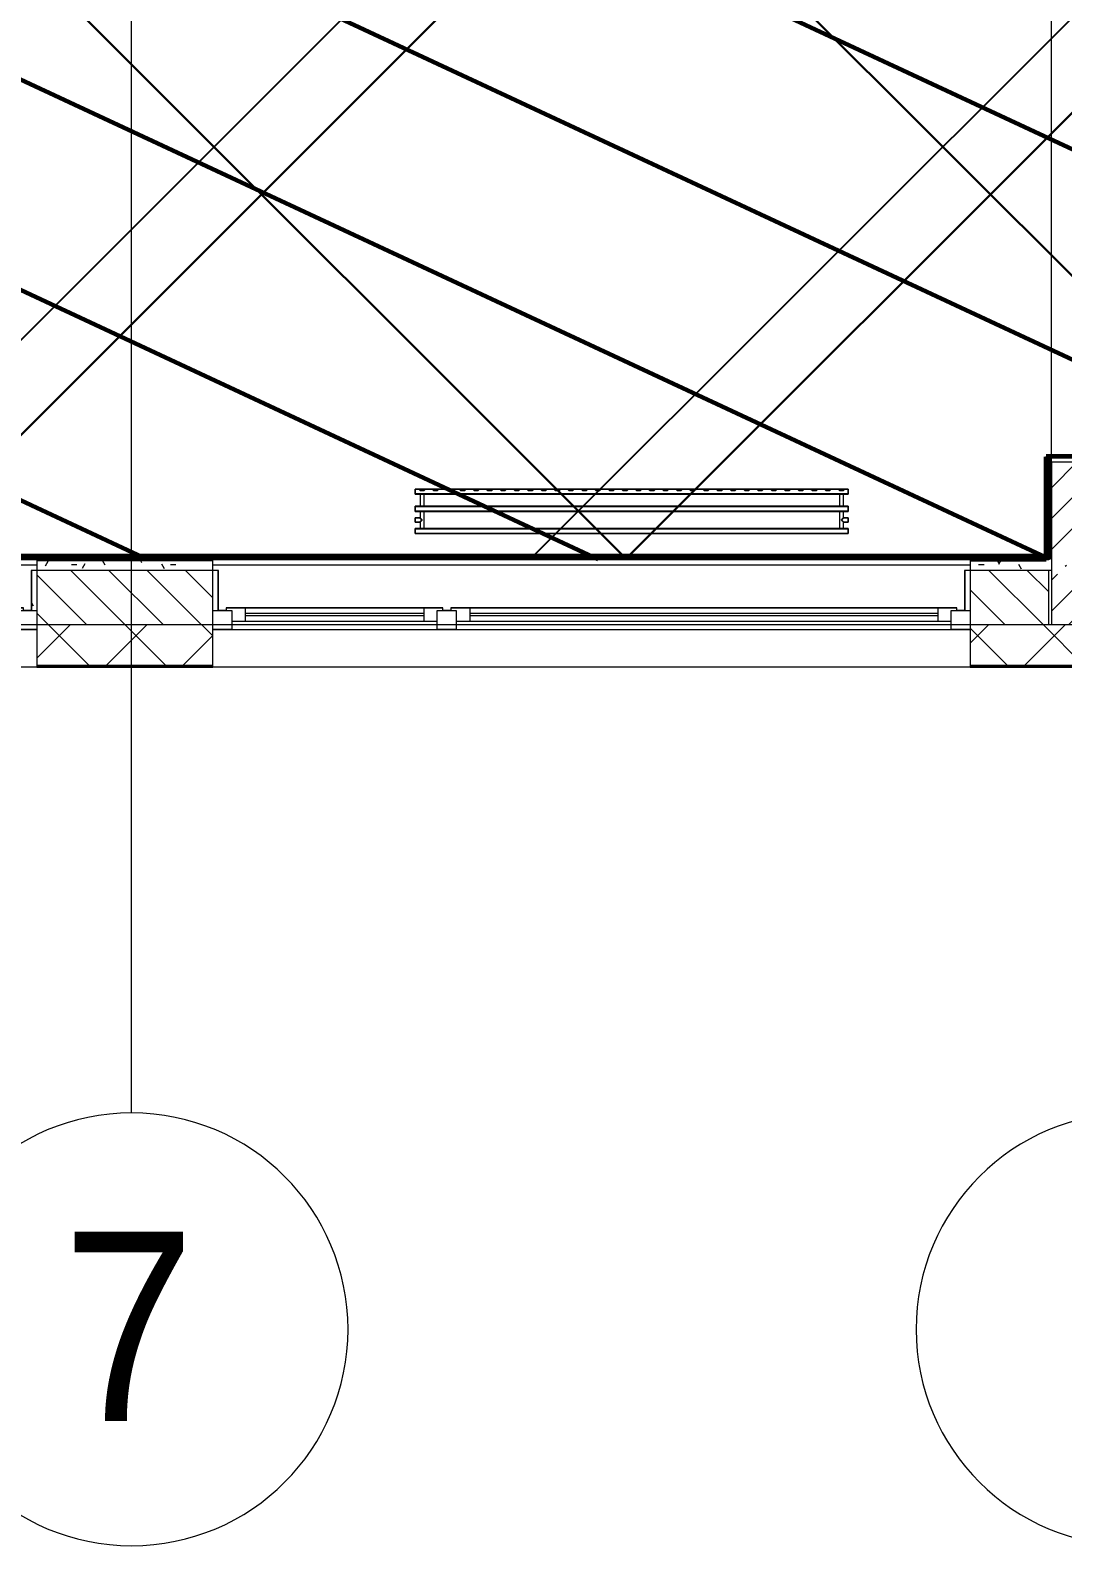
# Model space of a CAD drawing. Header units: millimetres. Extents: x -164500 to 426394, y -23753 to 102118.
# Drawn here: x 166908 to 170724, y -3507 to 2096 of the extents above; entities that cross this region are included whole.
import ezdxf

# ---------------------------------------------------------------- set-up
doc = ezdxf.new("R2010")
doc.units = ezdxf.units.MM
for name, color, linetype, lineweight in [('0) шлифовка', 5, 'Continuous', 60), ('1.4) Плинтус ПЛ-4', 6, 'Continuous', 60), ('5.3) Л-7 Линолеум 4 вып', 230, 'Continuous', 30), ('7.7) Плинтус', 222, 'Continuous', 90), ('A-FLOR', 7, 'Continuous', 9), ('A-GLAZ', 7, 'Continuous', 9), ('A-GLAZ-1', 7, 'Continuous', 5), ('A-WALL', 7, 'Continuous', 5), ('I-WALL', 7, 'Continuous', 5), ('S-COLS', 7, 'Continuous', 9), ('S-COLS-1', 7, 'Continuous', 5), ('Оси', 7, 'Continuous', 9), ('Оси-1', 7, 'Continuous', 20)]:
    doc.layers.add(name, color=color, linetype=linetype, lineweight=lineweight)
for name, color, linetype in [('2) защита вин плитк', 6, 'Continuous'), ('3.1) Наливной пол', 3, 'Continuous'), ('3.2.3) Нал-ой пол 4 вып', 3, 'Continuous')]:
    doc.layers.add(name, color=color, linetype=linetype)
for name, color, linetype, lineweight, true_color in [('A-WALL-1', 9, 'Continuous', 5, 0x808080), ('A-WALL-FNSH-1', 9, 'Continuous', 5, 0x808080), ('M-EQPM-1', 7, 'Continuous', 9, 0xb2b2b2)]:
    doc.layers.add(name, color=color, linetype=linetype, lineweight=lineweight, true_color=true_color)
doc.styles.add('Arial', font='arial.ttf', dxfattribs={"width": 0.9, "height": 700})
pattern_1 = [(0, (148772.123, -0.94), (243.84, 60.96), [20.117, -162.763, 20.117, -162.763, -975.36]), (0, (148772.123, -0.94), (243.84, 60.96), [-365.76, 20.117, -345.643, 20.117, -162.763, -426.72]), (0, (148772.123, -0.94), (243.84, 60.96), [-914.4, 20.117, -101.803, 20.117, -284.683]), (120, (148863.563, 29.54), (-174.71291, 180.69163), [20.117, -162.763, 20.117, -162.763, -975.36]), (120, (148863.563, 29.54), (-174.71291, 180.69163), [-365.76, 20.117, -345.643, 20.117, -162.763, -426.72]), (120, (148863.563, 29.54), (-174.71291, 180.69163), [-914.4, 20.117, -101.803, 20.117, -284.683]), (240, (148894.043, 151.46), (-69.12709, -241.65163), [20.117, -162.763, 20.117, -162.763, -975.36]), (240, (148894.043, 151.46), (-69.12709, -241.65163), [-365.76, 20.117, -345.643, 20.117, -162.763, -426.72]), (240, (148894.043, 151.46), (-69.12709, -241.65163), [-914.4, 20.117, -101.803, 20.117, -284.683])]
pattern_2 = [(45, (148903.1, 14959), (-1347.04, 1347.04), [])]

# ---------------------------------------------------------------- blocks, each defined once
blk = doc.blocks.new('radiator_prado_classic_z_tip_30_po exemplyaru - Classic Z Тип 30-500-V446-Объем проектирования 2 этажа')
at = {"layer": 'M-EQPM-1'}
for p, q in [((0, -64), (0, -82)), ((0, -64), (1600, -64)), ((1600, -64), (0, -64)), ((0, -82), (0, -64)), ((0, -82), (1600, -82)), ((18.5, -82), (0, -82)), ((17.5, -106.5), (0, -106.5)), ((17.5, -106.5), (0, -106.5)), ((0, -121.5), (0, -106.5)), ((0, -106.5), (0, -107.5)), ((0, -107.5), (0, -114)), ((0, -107.5), (0, -108.7)), ((0, -110.3), (0, -107.5)), ((0, -107.5), (0, -107.5)), ((0, -108.7), (0, -110.3)), ((0, -110.3), (0, -114)), ((0, -114), (0, -110.3)), ((17.5, -82), (17.5, -106.5)), ((17.5, -82), (17.5, -106.5)), ((17.5, -82), (18.5, -82)), ((18.5, -82), (17.5, -82)), ((17.5, -82), (18.5, -82)), ((21.3, -82), (17.5, -82)), ((18.5, -82), (32.2, -82)), ((32.2, -82), (18.5, -82)), ((18.5, -82), (32.2, -82)), ((25, -82), (21.3, -82)), ((28.8, -82), (25, -82)), ((32.5, -82), (28.8, -82)), ((32.2, -82), (32.5, -82)), ((32.5, -82), (32.2, -82)), ((32.2, -82), (32.5, -82)), ((1567.8, -82), (32.2, -82)), ((32.5, -146), (32.5, -82)), ((32.5, -146), (32.5, -82)), ((1567.5, -82), (1567.5, -146)), ((1567.5, -82), (1567.5, -146)), ((1567.5, -82), (1567.8, -82)), ((1578.7, -82), (1567.5, -82)), ((1567.5, -82), (1567.8, -82)), ((1567.8, -82), (1567.5, -82)), ((1567.8, -82), (1581.5, -82)), ((1567.8, -82), (1581.5, -82)), ((1581.5, -82), (1567.8, -82)), ((1582.5, -82), (1578.7, -82)), ((1581.5, -82), (1582.5, -82)), ((1581.5, -82), (1582.2, -82)), ((1582.2, -82), (1581.5, -82)), ((1600, -82), (1581.5, -82)), ((1582.2, -82), (1582.5, -82)), ((1582.5, -82), (1582.2, -82)), ((1582.5, -106.5), (1582.5, -82)), ((1582.5, -106.5), (1582.5, -82)), ((1600, -106.5), (1582.5, -106.5)), ((1600, -106.5), (1582.5, -106.5)), ((1600, -82), (1600, -64)), ((1600, -64), (1600, -82)), ((1600, -107.5), (1600, -106.5)), ((1600, -106.5), (1600, -121.5)), ((1600, -107.5), (1600, -106.5)), ((1600, -106.5), (1600, -107.5)), ((1600, -120.5), (1600, -107.5)), ((1600, -120.5), (1600, -107.5)), ((1600, -107.5), (1600, -114)), ((0, -114), (0, -120.5)), ((0, -114), (0, -117.8)), ((0, -120.5), (0, -114)), ((0, -117.8), (0, -119.3)), ((0, -119.3), (0, -120.5)), ((0, -120.5), (0, -121.5)), ((0, -120.5), (0, -120.5)), ((0, -121.5), (17.5, -121.5)), ((0, -121.5), (17.5, -121.5)), ((0, -146), (0, -164)), ((1600, -146), (0, -146)), ((0, -146), (18.5, -146)), ((0, -164), (0, -146)), ((0, -164), (1600, -164)), ((17.8, -164), (0, -164)), ((17.5, -121.5), (17.5, -146)), ((17.5, -121.5), (17.5, -146)), ((18.5, -146), (17.5, -146)), ((17.5, -146), (18.5, -146)), ((17.8, -146), (17.5, -146)), ((17.5, -146), (25, -146)), ((17.5, -164), (17.5, -210)), ((17.5, -164), (17.5, -210)), ((17.5, -164), (17.8, -164)), ((17.8, -164), (17.5, -164)), ((17.5, -164), (17.8, -164)), ((25, -164), (17.5, -164)), ((18.5, -146), (17.8, -146)), ((17.8, -164), (32.2, -164)), ((32.2, -164), (17.8, -164)), ((17.8, -164), (32.2, -164)), ((32.2, -146), (18.5, -146)), ((18.5, -146), (32.2, -146)), ((32.2, -146), (18.5, -146)), ((25, -146), (32.5, -146)), ((32.5, -164), (25, -164)), ((32.5, -146), (32.2, -146)), ((32.2, -146), (32.5, -146)), ((32.5, -146), (32.2, -146)), ((32.2, -146), (1567.8, -146)), ((32.2, -164), (32.5, -164)), ((32.5, -164), (32.2, -164)), ((32.2, -164), (32.5, -164)), ((1567.8, -164), (32.2, -164)), ((32.5, -210), (32.5, -164)), ((32.5, -210), (32.5, -164)), ((1567.8, -146), (1567.5, -146)), ((1567.5, -146), (1568.5, -146)), ((1567.8, -146), (1567.5, -146)), ((1567.5, -146), (1567.8, -146)), ((1567.5, -164), (1567.5, -210)), ((1567.5, -164), (1567.5, -210)), ((1567.5, -164), (1567.8, -164)), ((1575, -164), (1567.5, -164)), ((1567.5, -164), (1567.8, -164)), ((1567.8, -164), (1567.5, -164)), ((1581.5, -146), (1567.8, -146)), ((1581.5, -146), (1567.8, -146)), ((1567.8, -146), (1581.5, -146)), ((1567.8, -164), (1582.2, -164)), ((1567.8, -164), (1582.2, -164)), ((1582.2, -164), (1567.8, -164)), ((1568.5, -146), (1582.5, -146)), ((1582.5, -164), (1575, -164)), ((1582.5, -146), (1581.5, -146)), ((1582.2, -146), (1581.5, -146)), ((1581.5, -146), (1582.5, -146)), ((1581.5, -146), (1600, -146)), ((1582.5, -146), (1582.2, -146)), ((1582.2, -164), (1582.5, -164)), ((1582.2, -164), (1582.5, -164)), ((1582.5, -164), (1582.2, -164)), ((1600, -164), (1582.2, -164)), ((1582.5, -146), (1582.5, -121.5)), ((1582.5, -121.5), (1600, -121.5)), ((1582.5, -146), (1582.5, -121.5)), ((1582.5, -121.5), (1600, -121.5)), ((1582.5, -210), (1582.5, -164)), ((1582.5, -210), (1582.5, -164)), ((1600, -114), (1600, -120.5)), ((1600, -121.5), (1600, -120.5)), ((1600, -121.5), (1600, -120.5)), ((1600, -120.5), (1600, -121.5)), ((1600, -164), (1600, -146)), ((1600, -146), (1600, -164)), ((1600, -210), (0, -210)), ((0, -210), (0, -228)), ((0, -228), (0, -210)), ((0, -210), (17.8, -210)), ((17.5, -223), (12.5, -228)), ((17.5, -223), (12.5, -228)), ((17.8, -210), (17.5, -210)), ((17.5, -210), (17.8, -210)), ((18.5, -210), (17.5, -210)), ((17.5, -210), (17.8, -210)), ((17.5, -223), (32.5, -223)), ((32.5, -223), (17.5, -223)), ((32.2, -210), (17.8, -210)), ((17.8, -210), (32.2, -210)), ((17.8, -210), (32.2, -210)), ((32.5, -210), (18.5, -210)), ((32.5, -210), (32.2, -210)), ((32.2, -210), (32.5, -210)), ((32.2, -210), (32.5, -210)), ((32.2, -210), (1567.8, -210)), ((37.5, -228), (32.5, -223)), ((32.5, -223), (37.5, -228)), ((67.5, -223), (62.5, -228)), ((67.5, -223), (62.5, -228)), ((67.5, -223), (82.5, -223)), ((82.5, -223), (67.5, -223)), ((87.5, -228), (82.5, -223)), ((82.5, -223), (87.5, -228)), ((117.5, -223), (112.5, -228)), ((117.5, -223), (112.5, -228)), ((117.5, -223), (132.5, -223)), ((132.5, -223), (117.5, -223)), ((137.5, -228), (132.5, -223)), ((132.5, -223), (137.5, -228)), ((167.5, -223), (162.5, -228)), ((167.5, -223), (162.5, -228)), ((167.5, -223), (182.5, -223)), ((182.5, -223), (167.5, -223)), ((187.5, -228), (182.5, -223)), ((182.5, -223), (187.5, -228)), ((217.5, -223), (212.5, -228)), ((217.5, -223), (212.5, -228)), ((217.5, -223), (232.5, -223)), ((232.5, -223), (217.5, -223)), ((237.5, -228), (232.5, -223)), ((232.5, -223), (237.5, -228)), ((267.5, -223), (262.5, -228)), ((267.5, -223), (262.5, -228)), ((267.5, -223), (282.5, -223)), ((282.5, -223), (267.5, -223)), ((287.5, -228), (282.5, -223)), ((282.5, -223), (287.5, -228)), ((317.5, -223), (312.5, -228)), ((317.5, -223), (312.5, -228)), ((317.5, -223), (332.5, -223)), ((332.5, -223), (317.5, -223)), ((337.5, -228), (332.5, -223)), ((332.5, -223), (337.5, -228)), ((367.5, -223), (362.5, -228)), ((367.5, -223), (362.5, -228)), ((367.5, -223), (382.5, -223)), ((382.5, -223), (367.5, -223)), ((387.5, -228), (382.5, -223)), ((382.5, -223), (387.5, -228)), ((417.5, -223), (412.5, -228)), ((417.5, -223), (412.5, -228)), ((417.5, -223), (432.5, -223)), ((432.5, -223), (417.5, -223)), ((437.5, -228), (432.5, -223)), ((432.5, -223), (437.5, -228)), ((467.5, -223), (462.5, -228)), ((467.5, -223), (462.5, -228)), ((467.5, -223), (482.5, -223)), ((482.5, -223), (467.5, -223)), ((487.5, -228), (482.5, -223)), ((482.5, -223), (487.5, -228)), ((517.5, -223), (512.5, -228)), ((517.5, -223), (512.5, -228)), ((517.5, -223), (532.5, -223)), ((532.5, -223), (517.5, -223)), ((537.5, -228), (532.5, -223)), ((532.5, -223), (537.5, -228)), ((567.5, -223), (562.5, -228)), ((567.5, -223), (562.5, -228)), ((567.5, -223), (582.5, -223)), ((582.5, -223), (567.5, -223)), ((587.5, -228), (582.5, -223)), ((582.5, -223), (587.5, -228)), ((617.5, -223), (612.5, -228)), ((617.5, -223), (612.5, -228)), ((617.5, -223), (632.5, -223)), ((632.5, -223), (617.5, -223)), ((637.5, -228), (632.5, -223)), ((632.5, -223), (637.5, -228)), ((667.5, -223), (662.5, -228)), ((667.5, -223), (662.5, -228)), ((667.5, -223), (682.5, -223)), ((682.5, -223), (667.5, -223)), ((687.5, -228), (682.5, -223)), ((682.5, -223), (687.5, -228)), ((717.5, -223), (712.5, -228)), ((717.5, -223), (712.5, -228)), ((717.5, -223), (732.5, -223)), ((732.5, -223), (717.5, -223)), ((737.5, -228), (732.5, -223)), ((732.5, -223), (737.5, -228)), ((767.5, -223), (762.5, -228)), ((767.5, -223), (762.5, -228)), ((767.5, -223), (782.5, -223)), ((782.5, -223), (767.5, -223)), ((787.5, -228), (782.5, -223)), ((782.5, -223), (787.5, -228)), ((817.5, -223), (812.5, -228)), ((817.5, -223), (812.5, -228)), ((817.5, -223), (832.5, -223)), ((832.5, -223), (817.5, -223)), ((837.5, -228), (832.5, -223)), ((832.5, -223), (837.5, -228)), ((867.5, -223), (862.5, -228)), ((867.5, -223), (862.5, -228)), ((867.5, -223), (882.5, -223)), ((882.5, -223), (867.5, -223)), ((887.5, -228), (882.5, -223)), ((882.5, -223), (887.5, -228)), ((917.5, -223), (912.5, -228)), ((917.5, -223), (912.5, -228)), ((917.5, -223), (932.5, -223)), ((932.5, -223), (917.5, -223)), ((937.5, -228), (932.5, -223)), ((932.5, -223), (937.5, -228)), ((967.5, -223), (962.5, -228)), ((967.5, -223), (962.5, -228)), ((967.5, -223), (982.5, -223)), ((982.5, -223), (967.5, -223)), ((987.5, -228), (982.5, -223)), ((982.5, -223), (987.5, -228)), ((1017.5, -223), (1012.5, -228)), ((1017.5, -223), (1012.5, -228)), ((1017.5, -223), (1032.5, -223)), ((1032.5, -223), (1017.5, -223)), ((1037.5, -228), (1032.5, -223)), ((1032.5, -223), (1037.5, -228)), ((1067.5, -223), (1062.5, -228)), ((1067.5, -223), (1062.5, -228)), ((1067.5, -223), (1082.5, -223)), ((1082.5, -223), (1067.5, -223)), ((1087.5, -228), (1082.5, -223)), ((1082.5, -223), (1087.5, -228)), ((1117.5, -223), (1112.5, -228)), ((1117.5, -223), (1112.5, -228)), ((1117.5, -223), (1132.5, -223)), ((1132.5, -223), (1117.5, -223)), ((1137.5, -228), (1132.5, -223)), ((1132.5, -223), (1137.5, -228)), ((1167.5, -223), (1162.5, -228)), ((1167.5, -223), (1162.5, -228)), ((1167.5, -223), (1182.5, -223)), ((1182.5, -223), (1167.5, -223)), ((1187.5, -228), (1182.5, -223)), ((1182.5, -223), (1187.5, -228)), ((1217.5, -223), (1212.5, -228)), ((1217.5, -223), (1212.5, -228)), ((1217.5, -223), (1232.5, -223)), ((1232.5, -223), (1217.5, -223)), ((1237.5, -228), (1232.5, -223)), ((1232.5, -223), (1237.5, -228)), ((1267.5, -223), (1262.5, -228)), ((1267.5, -223), (1262.5, -228)), ((1267.5, -223), (1282.5, -223)), ((1282.5, -223), (1267.5, -223)), ((1287.5, -228), (1282.5, -223)), ((1282.5, -223), (1287.5, -228)), ((1317.5, -223), (1312.5, -228)), ((1317.5, -223), (1312.5, -228)), ((1317.5, -223), (1332.5, -223)), ((1332.5, -223), (1317.5, -223)), ((1337.5, -228), (1332.5, -223)), ((1332.5, -223), (1337.5, -228)), ((1367.5, -223), (1362.5, -228)), ((1367.5, -223), (1362.5, -228)), ((1367.5, -223), (1382.5, -223)), ((1382.5, -223), (1367.5, -223)), ((1387.5, -228), (1382.5, -223)), ((1382.5, -223), (1387.5, -228)), ((1417.5, -223), (1412.5, -228)), ((1417.5, -223), (1412.5, -228)), ((1417.5, -223), (1432.5, -223)), ((1432.5, -223), (1417.5, -223)), ((1437.5, -228), (1432.5, -223)), ((1432.5, -223), (1437.5, -228)), ((1467.5, -223), (1462.5, -228)), ((1467.5, -223), (1462.5, -228)), ((1467.5, -223), (1482.5, -223)), ((1482.5, -223), (1467.5, -223)), ((1487.5, -228), (1482.5, -223)), ((1482.5, -223), (1487.5, -228)), ((1517.5, -223), (1512.5, -228)), ((1517.5, -223), (1512.5, -228)), ((1517.5, -223), (1532.5, -223)), ((1532.5, -223), (1517.5, -223)), ((1537.5, -228), (1532.5, -223)), ((1532.5, -223), (1537.5, -228)), ((1567.5, -223), (1562.5, -228)), ((1567.5, -223), (1562.5, -228)), ((1573.1, -210), (1567.5, -210)), ((1567.5, -210), (1567.8, -210)), ((1567.8, -210), (1567.5, -210)), ((1567.5, -210), (1567.8, -210)), ((1567.5, -223), (1582.5, -223)), ((1582.5, -223), (1567.5, -223)), ((1567.8, -210), (1582.2, -210)), ((1582.2, -210), (1567.8, -210)), ((1567.8, -210), (1581.5, -210)), ((1576.9, -210), (1573.1, -210)), ((1580.3, -210), (1576.9, -210)), ((1582.5, -210), (1580.3, -210)), ((1581.5, -210), (1582.2, -210)), ((1582.2, -210), (1582.5, -210)), ((1582.5, -210), (1582.2, -210)), ((1582.2, -210), (1582.5, -210)), ((1582.2, -210), (1600, -210)), ((1587.5, -228), (1582.5, -223)), ((1582.5, -223), (1587.5, -228)), ((1600, -228), (1600, -210)), ((1600, -210), (1600, -228)), ((0, -228), (1600, -228)), ((12.5, -228), (0, -228)), ((37.5, -228), (12.5, -228)), ((37.5, -228), (12.5, -228)), ((12.5, -228), (37.5, -228)), ((62.5, -228), (37.5, -228)), ((87.4, -228), (62.5, -228)), ((87.5, -228), (62.5, -228)), ((62.5, -228), (87.5, -228)), ((112.5, -228), (87.5, -228)), ((137.5, -228), (112.5, -228)), ((137.5, -228), (112.5, -228)), ((112.5, -228), (137.5, -228)), ((162.5, -228), (137.5, -228)), ((187.5, -228), (162.5, -228)), ((187.5, -228), (162.5, -228)), ((162.5, -228), (187.5, -228)), ((212.5, -228), (187.5, -228)), ((237.5, -228), (212.5, -228)), ((237.5, -228), (212.5, -228)), ((212.5, -228), (237.5, -228)), ((262.5, -228), (237.5, -228)), ((287.5, -228), (262.5, -228)), ((287.5, -228), (262.5, -228)), ((262.5, -228), (287.5, -228)), ((312.5, -228), (287.5, -228)), ((337.5, -228), (312.5, -228)), ((337.5, -228), (312.5, -228)), ((312.5, -228), (337.5, -228)), ((362.5, -228), (337.5, -228)), ((387.5, -228), (362.5, -228)), ((387.5, -228), (362.5, -228)), ((362.5, -228), (387.5, -228)), ((412.5, -228), (387.5, -228)), ((437.5, -228), (412.5, -228)), ((437.5, -228), (412.5, -228)), ((412.5, -228), (437.5, -228)), ((462.5, -228), (437.5, -228)), ((487.5, -228), (462.5, -228)), ((487.5, -228), (462.5, -228)), ((462.5, -228), (487.5, -228)), ((512.5, -228), (487.5, -228)), ((537.5, -228), (512.5, -228)), ((537.5, -228), (512.5, -228)), ((512.5, -228), (537.5, -228)), ((562.5, -228), (537.5, -228)), ((587.5, -228), (562.5, -228)), ((587.5, -228), (562.5, -228)), ((562.5, -228), (587.5, -228)), ((612.5, -228), (587.5, -228)), ((637.5, -228), (612.5, -228)), ((637.5, -228), (612.5, -228)), ((612.5, -228), (637.5, -228)), ((662.5, -228), (637.5, -228)), ((687.5, -228), (662.5, -228)), ((687.5, -228), (662.5, -228)), ((662.5, -228), (687.5, -228)), ((712.5, -228), (687.5, -228)), ((737.5, -228), (712.5, -228)), ((737.5, -228), (712.5, -228)), ((712.5, -228), (737.5, -228)), ((762.5, -228), (737.5, -228)), ((787.5, -228), (762.5, -228)), ((787.5, -228), (762.5, -228)), ((762.5, -228), (787.5, -228)), ((812.5, -228), (787.5, -228)), ((837.5, -228), (812.5, -228)), ((837.5, -228), (812.5, -228)), ((812.5, -228), (837.5, -228)), ((862.5, -228), (837.5, -228)), ((887.5, -228), (862.5, -228)), ((887.5, -228), (862.5, -228)), ((862.5, -228), (887.5, -228)), ((912.5, -228), (887.5, -228)), ((937.5, -228), (912.5, -228)), ((937.5, -228), (912.5, -228)), ((912.5, -228), (937.5, -228)), ((962.5, -228), (937.5, -228)), ((987.5, -228), (962.5, -228)), ((987.5, -228), (962.5, -228)), ((962.5, -228), (987.5, -228)), ((1012.5, -228), (987.5, -228)), ((1037.5, -228), (1012.5, -228)), ((1037.5, -228), (1012.5, -228)), ((1012.5, -228), (1037.5, -228)), ((1062.5, -228), (1037.5, -228)), ((1087.5, -228), (1062.5, -228)), ((1087.5, -228), (1062.5, -228)), ((1062.5, -228), (1087.5, -228)), ((1112.5, -228), (1087.5, -228)), ((1137.5, -228), (1112.5, -228)), ((1137.5, -228), (1112.5, -228)), ((1112.5, -228), (1137.5, -228)), ((1162.5, -228), (1137.5, -228)), ((1187.5, -228), (1162.5, -228)), ((1187.5, -228), (1162.5, -228)), ((1162.5, -228), (1187.5, -228)), ((1212.5, -228), (1187.5, -228)), ((1237.5, -228), (1212.5, -228)), ((1237.5, -228), (1212.5, -228)), ((1212.5, -228), (1237.5, -228)), ((1262.5, -228), (1237.5, -228)), ((1287.5, -228), (1262.5, -228)), ((1287.5, -228), (1262.5, -228)), ((1262.5, -228), (1287.5, -228)), ((1312.5, -228), (1287.5, -228)), ((1337.5, -228), (1312.5, -228)), ((1337.5, -228), (1312.5, -228)), ((1312.5, -228), (1337.5, -228)), ((1362.5, -228), (1337.5, -228)), ((1387.5, -228), (1362.5, -228)), ((1387.5, -228), (1362.5, -228)), ((1362.5, -228), (1387.5, -228)), ((1412.5, -228), (1387.5, -228)), ((1437.5, -228), (1412.5, -228)), ((1437.5, -228), (1412.5, -228)), ((1412.5, -228), (1437.5, -228)), ((1462.5, -228), (1437.5, -228)), ((1487.5, -228), (1462.5, -228)), ((1487.5, -228), (1462.5, -228)), ((1462.5, -228), (1487.5, -228)), ((1512.5, -228), (1487.5, -228)), ((1537.5, -228), (1512.5, -228)), ((1537.5, -228), (1512.5, -228)), ((1512.5, -228), (1537.5, -228)), ((1562.5, -228), (1537.5, -228)), ((1587.5, -228), (1562.5, -228)), ((1587.5, -228), (1562.5, -228)), ((1562.5, -228), (1587.5, -228)), ((1600, -228), (1587.5, -228))]:
    blk.add_line(p, q, dxfattribs=at)
for points, knots in [([(18.5, -107.5), (18.4, -107.4), (18.3, -107.3), (18.1, -107.1), (17.9, -106.9), (17.8, -106.8), (17.7, -106.7), (17.5, -106.5), (17.5, -106.5), (17.5, -106.5)], [0.7142857, 0.7142857, 0.7142857, 0.7142857, 0.75, 0.7857143, 0.8214286, 0.8571429, 0.8928571, 0.9285714, 1, 1, 1, 1]), ([(17.5, -106.5), (17.5, -106.5), (17.5, -106.5), (17.7, -106.7), (17.8, -106.8), (17.9, -106.9), (18.1, -107.1), (18.3, -107.3), (18.4, -107.4), (18.5, -107.5)], [0, 0, 0, 0, 0.0714286, 0.1071429, 0.1428571, 0.1785714, 0.2142857, 0.25, 0.2857143, 0.2857143, 0.2857143, 0.2857143]), ([(17.5, -106.5), (17.5, -106.5), (17.5, -106.5), (17.7, -106.7), (17.8, -106.8), (17.9, -106.9), (18.1, -107.1), (18.3, -107.3), (18.4, -107.4), (18.5, -107.5)], [0, 0, 0, 0, 0.0714286, 0.1071429, 0.1428571, 0.1785714, 0.2142857, 0.25, 0.2857143, 0.2857143, 0.2857143, 0.2857143]), ([(25, -114), (24.5, -113.5), (23.6, -112.6), (22.4, -111.4), (21.6, -110.6), (21.1, -110.1), (20.8, -109.8), (20.5, -109.5), (20.2, -109.2), (19.8, -108.9), (19.6, -108.6), (19.3, -108.3), (19, -108), (18.7, -107.7), (18.5, -107.5), (18.3, -107.3), (18.1, -107.1), (17.9, -106.9), (17.8, -106.8), (17.7, -106.7), (17.5, -106.5), (17.5, -106.5), (17.5, -106.5)], [0, 0, 0, 0, 0.142857, 0.285714, 0.357143, 0.392857, 0.428571, 0.464286, 0.5, 0.535714, 0.571429, 0.607143, 0.642857, 0.678571, 0.714286, 0.75, 0.785714, 0.821429, 0.857143, 0.892857, 0.928571, 1, 1, 1, 1]), ([(22.1, -111.1), (21.9, -110.9), (21.6, -110.6), (21.1, -110.1), (20.8, -109.8), (20.5, -109.5), (20.2, -109.2), (19.9, -108.8), (19.7, -108.7), (19.6, -108.6)], [0.2857143, 0.2857143, 0.2857143, 0.2857143, 0.3571429, 0.3928571, 0.4285714, 0.4642857, 0.5, 0.5357143, 0.5714286, 0.5714286, 0.5714286, 0.5714286]), ([(19.6, -108.6), (19.7, -108.7), (19.9, -108.8), (20.3, -109.3), (20.7, -109.7), (21.1, -110.1), (21.6, -110.6), (21.9, -110.9), (22.1, -111.1)], [0.4285714, 0.4285714, 0.4285714, 0.4285714, 0.4642857, 0.5, 0.5714286, 0.6071429, 0.6428571, 0.7142857, 0.7142857, 0.7142857, 0.7142857]), ([(19.6, -108.6), (19.7, -108.7), (19.8, -108.9), (20.3, -109.3), (20.7, -109.7), (21.1, -110.1), (21.6, -110.6), (21.9, -110.9), (22.1, -111.1)], [0.4285714, 0.4285714, 0.4285714, 0.4285714, 0.4642857, 0.5, 0.5714286, 0.6071429, 0.6428571, 0.7142857, 0.7142857, 0.7142857, 0.7142857]), ([(1575, -114), (1575.5, -113.5), (1576.4, -112.6), (1577.6, -111.4), (1578.4, -110.6), (1578.9, -110.1), (1579.2, -109.8), (1579.5, -109.5), (1579.8, -109.2), (1580.1, -108.8), (1580.4, -108.6), (1580.7, -108.3), (1581, -108), (1581.3, -107.7), (1581.5, -107.5), (1581.7, -107.3), (1581.9, -107.1), (1582.1, -106.9), (1582.2, -106.8), (1582.3, -106.7), (1582.5, -106.5), (1582.5, -106.5), (1582.5, -106.5)], [0, 0, 0, 0, 0.142857, 0.285714, 0.357143, 0.392857, 0.428571, 0.464286, 0.5, 0.535714, 0.571429, 0.607143, 0.642857, 0.678571, 0.714286, 0.75, 0.785714, 0.821429, 0.857143, 0.892857, 0.928571, 1, 1, 1, 1]), ([(1580.4, -108.6), (1580.3, -108.7), (1580.1, -108.8), (1579.7, -109.3), (1579.3, -109.7), (1578.9, -110.1), (1578.4, -110.6), (1578.1, -110.9), (1577.9, -111.1)], [0.4285714, 0.4285714, 0.4285714, 0.4285714, 0.4642857, 0.5, 0.5714286, 0.6071429, 0.6428571, 0.7142857, 0.7142857, 0.7142857, 0.7142857]), ([(1577.9, -111.1), (1578.1, -110.9), (1578.4, -110.6), (1578.9, -110.1), (1579.2, -109.8), (1579.5, -109.5), (1579.8, -109.2), (1580.1, -108.8), (1580.3, -108.7), (1580.4, -108.6)], [0.2857143, 0.2857143, 0.2857143, 0.2857143, 0.3571429, 0.3928571, 0.4285714, 0.4642857, 0.5, 0.5357143, 0.5714286, 0.5714286, 0.5714286, 0.5714286]), ([(1579.2, -109.8), (1579.1, -109.9), (1578.9, -110.1), (1578.4, -110.6), (1578.1, -110.9), (1577.9, -111.1)], [0.5714286, 0.5714286, 0.5714286, 0.5714286, 0.6071429, 0.6428571, 0.7142857, 0.7142857, 0.7142857, 0.7142857]), ([(1580.4, -108.6), (1580.3, -108.7), (1580.1, -108.8), (1579.7, -109.3), (1579.4, -109.6), (1579.2, -109.8)], [0.4285714, 0.4285714, 0.4285714, 0.4285714, 0.4642857, 0.5, 0.5714286, 0.5714286, 0.5714286, 0.5714286]), ([(1582.5, -106.5), (1582.5, -106.5), (1582.5, -106.5), (1582.3, -106.7), (1582.2, -106.8), (1582.1, -106.9), (1581.9, -107.1), (1581.7, -107.3), (1581.6, -107.4), (1581.5, -107.5)], [0, 0, 0, 0, 0.0714286, 0.1071429, 0.1428571, 0.1785714, 0.2142857, 0.25, 0.2857143, 0.2857143, 0.2857143, 0.2857143]), ([(1582.5, -106.5), (1582.5, -106.5), (1582.5, -106.5), (1582.3, -106.7), (1582.2, -106.8), (1582.1, -106.9), (1581.9, -107.1), (1581.7, -107.3), (1581.6, -107.4), (1581.5, -107.5)], [0, 0, 0, 0, 0.0714286, 0.1071429, 0.1428571, 0.1785714, 0.2142857, 0.25, 0.2857143, 0.2857143, 0.2857143, 0.2857143]), ([(1581.5, -107.5), (1581.6, -107.4), (1581.7, -107.3), (1581.9, -107.1), (1582.1, -106.9), (1582.2, -106.8), (1582.3, -106.7), (1582.5, -106.5), (1582.5, -106.5), (1582.5, -106.5)], [0.7142857, 0.7142857, 0.7142857, 0.7142857, 0.75, 0.7857143, 0.8214286, 0.8571429, 0.8928571, 0.9285714, 1, 1, 1, 1]), ([(17.5, -121.5), (17.5, -121.5), (17.5, -121.5), (17.7, -121.3), (17.8, -121.2), (17.9, -121.1), (18.1, -120.9), (18.3, -120.7), (18.5, -120.5), (18.7, -120.3), (19, -120), (19.3, -119.7), (19.6, -119.4), (19.8, -119.1), (20.3, -118.7), (20.7, -118.3), (21.1, -117.9), (21.6, -117.4), (22.4, -116.6), (23.6, -115.4), (24.5, -114.5), (25, -114)], [0, 0, 0, 0, 0.071429, 0.107143, 0.142857, 0.178571, 0.214286, 0.25, 0.285714, 0.321429, 0.357143, 0.392857, 0.428571, 0.464286, 0.5, 0.571429, 0.607143, 0.642857, 0.714286, 0.857143, 1, 1, 1, 1]), ([(17.5, -121.5), (17.5, -121.5), (17.5, -121.5), (17.7, -121.3), (17.8, -121.2), (17.9, -121.1), (18.1, -120.9), (18.3, -120.7), (18.4, -120.6), (18.5, -120.5)], [0, 0, 0, 0, 0.0714286, 0.1071429, 0.1428571, 0.1785714, 0.2142857, 0.25, 0.2857143, 0.2857143, 0.2857143, 0.2857143]), ([(18.5, -120.5), (18.4, -120.6), (18.3, -120.7), (18.1, -120.9), (17.9, -121.1), (17.8, -121.2), (17.7, -121.3), (17.5, -121.5), (17.5, -121.5), (17.5, -121.5)], [0.7142857, 0.7142857, 0.7142857, 0.7142857, 0.75, 0.7857143, 0.8214286, 0.8571429, 0.8928571, 0.9285714, 1, 1, 1, 1]), ([(18.5, -120.5), (18.4, -120.6), (18.3, -120.7), (18.1, -120.9), (17.9, -121.1), (17.8, -121.2), (17.7, -121.3), (17.5, -121.5), (17.5, -121.5), (17.5, -121.5)], [0.7142857, 0.7142857, 0.7142857, 0.7142857, 0.75, 0.7857143, 0.8214286, 0.8571429, 0.8928571, 0.9285714, 1, 1, 1, 1]), ([(19.6, -119.4), (19.7, -119.3), (19.9, -119.2), (20.3, -118.7), (20.7, -118.3), (21.1, -117.9), (21.6, -117.4), (21.9, -117.1), (22.1, -116.9)], [0.4285714, 0.4285714, 0.4285714, 0.4285714, 0.4642857, 0.5, 0.5714286, 0.6071429, 0.6428571, 0.7142857, 0.7142857, 0.7142857, 0.7142857]), ([(22.1, -116.9), (21.9, -117.1), (21.6, -117.4), (21.1, -117.9), (20.8, -118.2), (20.5, -118.5), (20.2, -118.8), (19.9, -119.2), (19.7, -119.3), (19.6, -119.4)], [0.2857143, 0.2857143, 0.2857143, 0.2857143, 0.3571429, 0.3928571, 0.4285714, 0.4642857, 0.5, 0.5357143, 0.5714286, 0.5714286, 0.5714286, 0.5714286]), ([(22.1, -116.9), (21.9, -117.1), (21.6, -117.4), (21.1, -117.9), (20.8, -118.2), (20.5, -118.5), (20.2, -118.8), (19.8, -119.1), (19.7, -119.3), (19.6, -119.4)], [0.2857143, 0.2857143, 0.2857143, 0.2857143, 0.3571429, 0.3928571, 0.4285714, 0.4642857, 0.5, 0.5357143, 0.5714286, 0.5714286, 0.5714286, 0.5714286]), ([(1582.5, -121.5), (1582.5, -121.5), (1582.5, -121.5), (1582.3, -121.3), (1582.2, -121.2), (1582.1, -121.1), (1581.9, -120.9), (1581.7, -120.7), (1581.5, -120.5), (1581.3, -120.3), (1581, -120), (1580.7, -119.7), (1580.4, -119.4), (1580.1, -119.2), (1579.7, -118.7), (1579.3, -118.3), (1578.9, -117.9), (1578.4, -117.4), (1577.6, -116.6), (1576.4, -115.4), (1575.5, -114.5), (1575, -114)], [0, 0, 0, 0, 0.071429, 0.107143, 0.142857, 0.178571, 0.214286, 0.25, 0.285714, 0.321429, 0.357143, 0.392857, 0.428571, 0.464286, 0.5, 0.571429, 0.607143, 0.642857, 0.714286, 0.857143, 1, 1, 1, 1]), ([(1577.9, -116.9), (1578.1, -117.1), (1578.4, -117.4), (1578.9, -117.9), (1579.2, -118.2), (1579.5, -118.5), (1579.8, -118.8), (1580.1, -119.2), (1580.3, -119.3), (1580.4, -119.4)], [0.2857143, 0.2857143, 0.2857143, 0.2857143, 0.3571429, 0.3928571, 0.4285714, 0.4642857, 0.5, 0.5357143, 0.5714286, 0.5714286, 0.5714286, 0.5714286]), ([(1577.9, -116.9), (1578.1, -117.1), (1578.4, -117.4), (1578.9, -117.9), (1579.1, -118.1), (1579.2, -118.2)], [0.2857143, 0.2857143, 0.2857143, 0.2857143, 0.3571429, 0.3928571, 0.4285714, 0.4285714, 0.4285714, 0.4285714]), ([(1580.4, -119.4), (1580.3, -119.3), (1580.1, -119.2), (1579.7, -118.7), (1579.3, -118.3), (1578.9, -117.9), (1578.4, -117.4), (1578.1, -117.1), (1577.9, -116.9)], [0.4285714, 0.4285714, 0.4285714, 0.4285714, 0.4642857, 0.5, 0.5714286, 0.6071429, 0.6428571, 0.7142857, 0.7142857, 0.7142857, 0.7142857]), ([(1581.5, -120.5), (1581.6, -120.6), (1581.7, -120.7), (1581.9, -120.9), (1582.1, -121.1), (1582.2, -121.2), (1582.3, -121.3), (1582.5, -121.5), (1582.5, -121.5), (1582.5, -121.5)], [0.7142857, 0.7142857, 0.7142857, 0.7142857, 0.75, 0.7857143, 0.8214286, 0.8571429, 0.8928571, 0.9285714, 1, 1, 1, 1]), ([(1581.5, -120.5), (1581.6, -120.6), (1581.7, -120.7), (1581.9, -120.9), (1582.1, -121.1), (1582.2, -121.2), (1582.3, -121.3), (1582.5, -121.5), (1582.5, -121.5), (1582.5, -121.5)], [0.7142857, 0.7142857, 0.7142857, 0.7142857, 0.75, 0.7857143, 0.8214286, 0.8571429, 0.8928571, 0.9285714, 1, 1, 1, 1]), ([(1582.5, -121.5), (1582.5, -121.5), (1582.5, -121.5), (1582.3, -121.3), (1582.2, -121.2), (1582.1, -121.1), (1581.9, -120.9), (1581.7, -120.7), (1581.6, -120.6), (1581.5, -120.5)], [0, 0, 0, 0, 0.0714286, 0.1071429, 0.1428571, 0.1785714, 0.2142857, 0.25, 0.2857143, 0.2857143, 0.2857143, 0.2857143])]:
    blk.add_open_spline(points, degree=3, knots=knots, dxfattribs=at)
for points in [[(19.6, -108.6), (19.5, -108.5), (19.3, -108.3), (19, -108), (18.7, -107.7), (18.6, -107.6), (18.5, -107.5)], [(18.5, -107.5), (18.6, -107.6), (18.7, -107.7), (19, -108), (19.3, -108.3), (19.5, -108.5), (19.6, -108.6)], [(18.5, -107.5), (18.6, -107.6), (18.7, -107.7), (19, -108), (19.3, -108.3), (19.5, -108.5), (19.6, -108.6)], [(25, -114), (24.5, -113.5), (23.6, -112.6), (22.6, -111.6), (22.1, -111.1)], [(22.1, -111.1), (22.6, -111.6), (23.6, -112.6), (24.5, -113.5), (25, -114)], [(22.1, -111.1), (22.6, -111.6), (23.6, -112.6), (24.5, -113.5), (25, -114)], [(1577.9, -111.1), (1577.4, -111.6), (1576.4, -112.6), (1575.5, -113.5), (1575, -114)], [(1577.9, -111.1), (1577.4, -111.6), (1576.4, -112.6), (1575.5, -113.5), (1575, -114)], [(1575, -114), (1575.5, -113.5), (1576.4, -112.6), (1577.4, -111.6), (1577.9, -111.1)], [(1581.5, -107.5), (1581.4, -107.6), (1581.3, -107.7), (1581, -108), (1580.7, -108.3), (1580.5, -108.5), (1580.4, -108.6)], [(1581.5, -107.5), (1581.4, -107.6), (1581.3, -107.7), (1581, -108), (1580.7, -108.3), (1580.5, -108.5), (1580.4, -108.6)], [(1580.4, -108.6), (1580.5, -108.5), (1580.7, -108.3), (1581, -108), (1581.3, -107.7), (1581.4, -107.6), (1581.5, -107.5)], [(18.5, -120.5), (18.6, -120.4), (18.7, -120.3), (19, -120), (19.3, -119.7), (19.5, -119.5), (19.6, -119.4)], [(19.6, -119.4), (19.5, -119.5), (19.3, -119.7), (19, -120), (18.7, -120.3), (18.6, -120.4), (18.5, -120.5)], [(19.6, -119.4), (19.5, -119.5), (19.3, -119.7), (19, -120), (18.7, -120.3), (18.6, -120.4), (18.5, -120.5)], [(22.1, -116.9), (22.6, -116.4), (23.6, -115.4), (24.5, -114.5), (25, -114)], [(25, -114), (24.5, -114.5), (23.6, -115.4), (22.6, -116.4), (22.1, -116.9)], [(25, -114), (24.5, -114.5), (23.6, -115.4), (22.6, -116.4), (22.1, -116.9)], [(1575, -114), (1575.5, -114.5), (1576.4, -115.4), (1577.4, -116.4), (1577.9, -116.9)], [(1575, -114), (1575.5, -114.5), (1576.4, -115.4), (1577.4, -116.4), (1577.9, -116.9)], [(1576.4, -115.4), (1576, -115), (1575.5, -114.5), (1575, -114)], [(1577.9, -116.9), (1577.4, -116.4), (1576.9, -115.9), (1576.4, -115.4)], [(1579.2, -118.2), (1579.3, -118.3), (1579.5, -118.5), (1579.8, -118.8), (1580.1, -119.2), (1580.3, -119.3), (1580.4, -119.4)], [(1580.4, -119.4), (1580.5, -119.5), (1580.7, -119.7), (1581, -120), (1581.3, -120.3), (1581.4, -120.4), (1581.5, -120.5)], [(1580.4, -119.4), (1580.5, -119.5), (1580.7, -119.7), (1581, -120), (1581.3, -120.3), (1581.4, -120.4), (1581.5, -120.5)], [(1581.5, -120.5), (1581.4, -120.4), (1581.3, -120.3), (1581, -120), (1580.7, -119.7), (1580.5, -119.5), (1580.4, -119.4)]]:
    blk.add_open_spline(points, degree=3, dxfattribs=at)
blk = doc.blocks.new('120_Окно_СКБ_2Ст - 120_Окно_СКБ_2Ст 2800х2500_створка_-22445922-Объем проектирования 2 этажа')
at = {"layer": 'A-GLAZ'}
for p, q in [((-1400, -127), (-1400, -57)), ((-1400, -57), (-1330, -57)), ((-1330, -57), (-1330, -127)), ((500, -87), (-1330, -87)), ((-1330, -87), (-1330, -127)), ((-1280, -137), (-1280, -87)), ((450, -137), (450, -87)), ((500, -127), (500, -57)), ((500, -57), (570, -57)), ((500, -127), (500, -87)), ((570, -57), (570, -127)), ((1330, -87), (570, -87)), ((570, -87), (570, -127)), ((620, -137), (620, -87)), ((1280, -137), (1280, -87)), ((1330, -127), (1330, -57)), ((1330, -57), (1400, -57)), ((1330, -127), (1330, -87)), ((1400, -57), (1400, -127)), ((-1330, -127), (-1400, -127)), ((-1330, -127), (-1350, -127)), ((-1350, -127), (-1350, -137)), ((-1350, -137), (520, -137)), ((520, -137), (-1350, -137)), ((570, -127), (500, -127)), ((520, -127), (500, -127)), ((520, -137), (520, -127)), ((570, -127), (550, -127)), ((550, -127), (550, -137)), ((550, -137), (1350, -137)), ((1350, -137), (550, -137)), ((1400, -127), (1330, -127)), ((1350, -127), (1330, -127)), ((1350, -137), (1350, -127))]:
    blk.add_line(p, q, dxfattribs=at)
at = {"layer": 'A-GLAZ-1'}
for p, q in [((1400, -57), (-1400, -57)), ((-1280, -107), (450, -107)), ((620, -107), (1280, -107)), ((-1380, -127), (-1350, -127)), ((450, -117), (-1280, -117)), ((520, -127), (550, -127)), ((1280, -117), (620, -117)), ((1350, -127), (1380, -127))]:
    blk.add_line(p, q, dxfattribs=at)
blk = doc.blocks.new('120_Окно_СКБ_1Ст - 120_Окно_СКБ_1Ст 900х2500_h_-V407-Объем проектирования 2 этажа')
at = {"layer": 'A-GLAZ'}
for p, q in [((-450, -127), (-450, -57)), ((-450, -57), (-380, -57)), ((-380, -57), (-380, -127)), ((380, -87), (-380, -87)), ((-380, -87), (-380, -127)), ((-330, -137), (-330, -87)), ((330, -137), (330, -87)), ((380, -127), (380, -57)), ((380, -57), (450, -57)), ((380, -127), (380, -87)), ((450, -57), (450, -127)), ((-380, -127), (-450, -127)), ((-380, -127), (-400, -127)), ((-400, -127), (-400, -137)), ((-400, -137), (400, -137)), ((400, -137), (-400, -137)), ((450, -127), (380, -127)), ((400, -127), (380, -127)), ((400, -137), (400, -127))]:
    blk.add_line(p, q, dxfattribs=at)
at = {"layer": 'A-GLAZ-1'}
for p, q in [((450, -57), (-450, -57)), ((-330, -107), (330, -107)), ((-430, -127), (-400, -127)), ((330, -117), (-330, -117)), ((400, -127), (450, -127))]:
    blk.add_line(p, q, dxfattribs=at)
blk = doc.blocks.new('BSC_Колонна _Прямоугольная - 600х600-V409-Объем проектирования 2 этажа')
at = {"layer": 'S-COLS-1'}
h = blk.add_hatch(dxfattribs=at)
h.set_pattern_fill('FP_156', color=256, style=0, pattern_type=2)
h.set_pattern_definition([(45, (-22210, -200), (-114.0493, 114.0493), []), (45, (-22095.95, -200), (-114.0493, 114.0493), [201.613, -40.323, 6.706, -33.617])])
h.paths.add_polyline_path([(300, -300), (300, 300), (-300, 300), (-300, -300)])
for p, q in [((300, 300), (-300, 300)), ((-300, 300), (-300, -300)), ((300, -300), (300, 300)), ((-300, -300), (300, -300))]:
    blk.add_line(p, q, dxfattribs=at)
blk = doc.blocks.new('Ось сетки - D8-29747960-Объем проектирования 2 этажа')
at = {"layer": 'Оси-1'}
for start, end in [(360, 180), (180, 360)]:
    blk.add_arc((0, 0), 4, start, end, dxfattribs=at)

msp = doc.modelspace()

# ---------------------------------------------------------------- hatches: boundary and pattern name
at = {"layer": '0) шлифовка', "true_color": 0x2776bb}
h = msp.add_hatch(dxfattribs=at)
h.set_pattern_fill('ANSI31', color=152, scale=222, angle=110)
h.set_pattern_definition([(155, (148903.1, 14959), (-297.882, -638.811), [])])
h.paths.add_polyline_path([(164824.123, 7672), (163772.033, 7672), (163772.033, 7679), (161553.123, 7679), (161553.123, 7300), (161553.123, 7279), (161403.123, 7279), (161403.123, 521), (161553.123, 521), (161553.123, 141), (161782.123, 141), (164861.123, 141), (164861.123, 521), (166053.123, 521), (166053.123, 141), (166932.123, 141), (170661.123, 141), (170661.123, 520.5), (170661.123, 521), (171503.123, 521), (171503.123, 141), (173581.123, 141), (173581.123, 150), (173581.123, 7679), (173142.123, 7679), (171702.123, 7680), (171702.123, 7679), (171303.123, 7679), (171303.123, 7049), (169631.123, 7049), (169631.123, 7659), (166053.123, 7659), (166053.123, 7049), (164824.123, 7049)])
at = {"layer": '2) защита вин плитк'}
h = msp.add_hatch(dxfattribs=at)
h.set_pattern_fill('ANSI31', color=256, scale=600)
h.set_pattern_definition(pattern_2)
h.paths.add_polyline_path([(164824.123, 7672), (163772.033, 7672), (163772.033, 7679), (161553.123, 7679), (161553.123, 7300), (161553.123, 7279), (161403.123, 7279), (161403.123, 521), (161553.123, 521), (161553.123, 141), (161782.123, 141), (164861.123, 141), (164861.123, 521), (166053.123, 521), (166053.123, 141), (166932.123, 141), (170661.123, 141), (170661.123, 520.5), (170661.123, 521), (171503.123, 521), (171503.123, 141), (173581.123, 141), (173581.123, 150), (173581.123, 7679), (173142.123, 7679), (171702.123, 7680), (171702.123, 7679), (171303.123, 7679), (171303.123, 7049), (169631.123, 7049), (169631.123, 7659), (166053.123, 7659), (166053.123, 7049), (164824.123, 7049)])
at = {"layer": '3.1) Наливной пол'}
h = msp.add_hatch(dxfattribs=at)
h.set_pattern_fill('ANSI31', color=256, scale=600)
h.set_pattern_definition([(45, (148903.1, 28781), (-1347.04, 1347.04), [])])
h.paths.add_polyline_path([(164824.123, 7670.008), (163772.033, 7670.008), (163772.033, 7677.008), (161553.123, 7677.008), (161553.123, 7298.008), (161553.123, 7277.008), (161403.123, 7277.008), (161403.123, 519.008), (161553.123, 519.008), (161553.123, 139.008), (161782.123, 139.008), (164861.123, 139.008), (164861.123, 519.008), (166053.123, 519.008), (166053.123, 139.008), (166932.123, 139.008), (170661.123, 139.008), (170661.123, 518.508), (170661.123, 519.008), (171503.123, 519.008), (171503.123, 139.008), (173581.123, 139.008), (173581.123, 148.008), (173581.123, 7677.008), (173142.123, 7677.008), (171702.123, 7678.008), (171702.123, 7677.008), (171303.123, 7677.008), (171303.123, 7047.008), (169631.123, 7047.008), (169631.123, 7657.008), (166053.123, 7657.008), (166053.123, 7047.008), (164824.123, 7047.008)])
at = {"layer": '3.2.3) Нал-ой пол 4 вып'}
h = msp.add_hatch(dxfattribs=at)
h.set_pattern_fill('ANSI31', color=256, scale=600)
h.set_pattern_definition(pattern_2)
h.paths.add_polyline_path([(164824.123, 7672), (163772.033, 7672), (163772.033, 7679), (161553.123, 7679), (161553.123, 7300), (161553.123, 7279), (161403.123, 7279), (161403.123, 521), (161553.123, 521), (161553.123, 141), (161782.123, 141), (164861.123, 141), (164861.123, 521), (166053.123, 521), (166053.123, 141), (166932.123, 141), (170661.123, 141), (170661.123, 520.5), (170661.123, 521), (171503.123, 521), (171503.123, 141), (173581.123, 141), (173581.123, 150), (173581.123, 7679), (173142.123, 7679), (171702.123, 7680), (171702.123, 7679), (171303.123, 7679), (171303.123, 7049), (169631.123, 7049), (169631.123, 7659), (166053.123, 7659), (166053.123, 7049), (164824.123, 7049)])
at = {"layer": '5.3) Л-7 Линолеум 4 вып'}
h = msp.add_hatch(dxfattribs=at)
h.set_pattern_fill('ANSI37', color=256, scale=600)
h.set_pattern_definition([(45, (148903.1, 14959), (-1347.04, 1347.04), []), (135, (148903.1, 14959), (-1347.04, -1347.04), [])])
h.paths.add_polyline_path([(164824.123, 7672), (163772.033, 7672), (163772.033, 7679), (161553.123, 7679), (161553.123, 7300), (161553.123, 7279), (161403.123, 7279), (161403.123, 521), (161553.123, 521), (161553.123, 141), (161782.123, 141), (164861.123, 141), (164861.123, 521), (166053.123, 521), (166053.123, 141), (166932.123, 141), (170661.123, 141), (170661.123, 520.5), (170661.123, 521), (171503.123, 521), (171503.123, 141), (173581.123, 141), (173581.123, 150), (173581.123, 7679), (173142.123, 7679), (171702.123, 7680), (171702.123, 7679), (171303.123, 7679), (171303.123, 7049), (169631.123, 7049), (169631.123, 7659), (166053.123, 7659), (166053.123, 7049), (164824.123, 7049)])
at = {"layer": 'A-WALL'}
h = msp.add_hatch(dxfattribs=at)
h.set_pattern_fill('FP_2', color=256, style=0, pattern_type=2)
h.set_pattern_definition([(135, (148772.12, -0.94), (-70.7107, -70.7107), [])])
h.paths.add_polyline_path([(166952.564, -100.941), (167582.123, -100.941), (167582.123, 99.059), (166932.123, 99.059), (166932.123, -100.941)])
h.paths.add_polyline_path([(170672.123, -100.941), (170672.123, 99.059), (170382.123, 99.059), (170382.123, -100.941), (170566.236, -100.941)])
h = msp.add_hatch(dxfattribs=at)
h.set_pattern_fill('FP_24', color=256, style=0, pattern_type=2)
h.set_pattern_definition([(45, (148772.12, -0.94), (-141.42136, 141.42136), []), (135, (148772.12, -0.94), (-141.42136, -141.42136), [])])
h.paths.add_polyline_path([(224252.123, -250.941), (224472.123, -250.941), (224472.123, -100.941), (220332.123, -100.941), (220332.123, -250.941), (224048.58, -250.941)])
h.paths.add_polyline_path([(216098.502, -250.941), (219432.123, -250.941), (219432.123, -100.941), (215832.123, -100.941), (215832.123, -250.941)])
h.paths.add_polyline_path([(214182.123, -250.941), (214932.123, -250.941), (214932.123, -100.941), (213932.123, -100.941), (213932.123, -250.941)])
h.paths.add_polyline_path([(210182.123, -250.941), (210832.123, -250.941), (210832.123, -100.941), (209682.123, -100.941), (209682.123, -250.941)])
h.paths.add_polyline_path([(207582.123, -250.941), (207582.123, -100.941), (206832.123, -100.941), (206832.123, -250.941), (207425.689, -250.941)])
h.paths.add_polyline_path([(205182.123, -250.941), (205932.123, -250.941), (205932.123, -100.941), (205182.123, -100.941), (205182.123, -118.941)])
h.paths.add_polyline_path([(200682.123, -250.941), (202082.123, -250.941), (202082.123, -100.941), (200682.123, -100.941)])
h.paths.add_polyline_path([(196584.673, -250.941), (197582.123, -250.941), (197582.123, -100.941), (196182.123, -100.941), (196182.123, -250.941)])
h.paths.add_polyline_path([(191682.123, -250.941), (192808.457, -250.941), (192808.457, -100.941), (191432.123, -100.941), (191432.123, -250.941), (191525.533, -250.941)])
h.paths.add_polyline_path([(194082.123, -250.941), (194082.123, -100.941), (193708.457, -100.941), (193708.457, -250.941)])
h.paths.add_polyline_path([(187262.123, -250.941), (188332.123, -250.941), (188332.123, -100.941), (186762.123, -100.941), (186762.123, -250.941), (187189.127, -250.941)])
h.paths.add_polyline_path([(181782.123, -250.941), (182642.123, -250.941), (182642.123, -100.941), (181782.123, -100.941), (181782.123, -118.941)])
h.paths.add_polyline_path([(183575.455, -250.941), (184662.123, -250.941), (184662.123, -100.941), (183542.123, -100.941), (183542.123, -250.941)])
h.paths.add_polyline_path([(178516.314, -250.941), (179682.123, -250.941), (179682.123, -100.941), (177981.867, -100.941), (177981.867, -250.941)])
h.paths.add_polyline_path([(171288.97, -250.941), (171482.123, -250.941), (171482.123, -100.941), (170382.123, -100.941), (170382.123, -250.941), (171282.123, -250.941)])
h.paths.add_polyline_path([(174902.642, -250.941), (175181.867, -250.941), (175181.867, -100.941), (173582.123, -100.941), (173582.123, -250.941), (174332.123, -250.941)])
h.paths.add_polyline_path([(165432.123, -250.941), (166032.123, -250.941), (166032.123, -100.941), (164882.123, -100.941), (164882.123, -250.941)])
h.paths.add_polyline_path([(167582.123, -250.941), (167582.123, -100.941), (166932.123, -100.941), (166932.123, -250.941), (166952.564, -250.941)])
h.paths.add_polyline_path([(160932.123, -250.941), (161782.123, -250.941), (161782.123, -100.941), (160432.123, -100.941), (160432.123, -250.941), (160447.955, -250.941)])
h.paths.add_polyline_path([(155388.814, -250.941), (157332.123, -250.941), (157332.123, -100.941), (153402.123, -100.941), (153402.123, -250.941), (154666.08, -250.941)])
h.paths.add_polyline_path([(148662.123, -250.941), (152502.123, -250.941), (152502.123, -100.941), (148512.123, -100.941), (148512.123, -250.941)])
at = {"layer": 'I-WALL'}
h = msp.add_hatch(dxfattribs=at)
h.set_pattern_fill('FP_191', color=256, style=0, pattern_type=2)
h.set_pattern_definition(pattern_1)
h.paths.add_polyline_path([(171282.123, 499.059), (171482.123, 499.059), (171482.123, 519.059), (170662.123, 519.059), (170662.123, 499.059), (170682.123, 499.059)])
h = msp.add_hatch(dxfattribs=at)
h.set_pattern_fill('FP_191', color=256, style=0, pattern_type=2)
h.set_pattern_definition(pattern_1)
h.paths.add_polyline_path([(170682.123, 139.059), (170682.123, 499.059), (170662.123, 497.338), (170662.123, 140.059), (170672.123, 139.559)])
h = msp.add_hatch(dxfattribs=at)
h.set_pattern_fill('FP_191', color=256, style=0, pattern_type=2)
h.set_pattern_definition(pattern_1)
h.paths.add_polyline_path([(170566.236, 99.059), (170682.123, 99.059), (170682.123, 139.059), (170382.123, 139.059), (170382.123, 99.059)])
h.paths.add_polyline_path([(167582.123, 99.059), (167582.123, 139.059), (166932.123, 139.059), (166932.123, 99.059), (166952.564, 99.059)])
h = msp.add_hatch(dxfattribs=at)
h.set_pattern_fill('FP_191', color=256, style=0, pattern_type=2)
h.set_pattern_definition(pattern_1)
h.paths.add_polyline_path([(166912.123, -48.941), (166932.123, -48.941), (166932.123, 99.059), (166912.123, 97.828), (166912.123, -38.941)])

# ---------------------------------------------------------------- linework, layer by layer
at = {"layer": '1.4) Плинтус ПЛ-4'}
for p, q in [((170661.123, 519.559), (170661.123, 140.059)), ((171503.123, 520.059), (170662.123, 520.059)), ((167582.123, 140.059), (166932.123, 140.059)), ((170662.123, 139.059), (170382.123, 139.059))]:
    msp.add_line(p, q, dxfattribs=at)
at = {"layer": '7.7) Плинтус'}
msp.add_lwpolyline([(166053.123, 149.059), (170672.123, 149.059), (170672.123, 519.559)], dxfattribs=at)
at = {"layer": 'A-FLOR'}
for p, q in [((170682.123, 520), (170682.123, 7050)), ((170682.123, 519.059), (170682.123, 7049.059))]:
    msp.add_line(p, q, dxfattribs=at)
at = {"layer": 'A-WALL'}
for p, q in [((170662.123, 139.059), (170662.123, 149.059)), ((167602.123, 99.059), (166912.123, 99.059)), ((170682.123, 99.059), (170362.123, 99.059)), ((160432.123, -100.941), (170682.123, -100.941)), ((166932.123, -258.941), (166032.123, -258.941)), ((166932.123, -250.941), (167582.123, -250.941)), ((166932.123, -253.941), (167582.123, -253.941)), ((170382.123, -258.941), (167582.123, -258.941)), ((170382.123, -250.941), (171482.123, -250.941)), ((170382.123, -253.941), (171482.123, -253.941))]:
    msp.add_line(p, q, dxfattribs=at)
at = {"layer": 'A-WALL-1'}
for p, q in [((170662.123, 519.059), (170662.123, 149.059)), ((166932.123, 139.059), (166932.123, -250.941)), ((167582.123, 139.059), (166932.123, 139.059)), ((167582.123, -250.941), (167582.123, 139.059)), ((170382.123, 139.059), (170382.123, -250.941)), ((170662.123, 149.059), (170682.123, 149.059)), ((166912.123, 99.059), (166912.123, -48.941)), ((167602.123, -48.941), (167602.123, 99.059)), ((170362.123, 99.059), (170362.123, -48.941)), ((170672.123, -100.941), (170672.123, 99.059)), ((166912.123, -48.941), (166932.123, -48.941)), ((167582.123, -48.941), (167602.123, -48.941)), ((170362.123, -48.941), (170382.123, -48.941))]:
    msp.add_line(p, q, dxfattribs=at)
at = {"layer": 'A-WALL-FNSH-1'}
for p, q in [((170662.123, 519.559), (170661.123, 519.559)), ((170661.123, 519.059), (171502.123, 519.059)), ((170662.123, 520.059), (170662.123, 519.559)), ((166932.123, 140.059), (166932.123, 139.059)), ((167582.123, 139.059), (167582.123, 140.059)), ((170661.123, 140.059), (170382.123, 140.059)), ((170382.123, 140.059), (170382.123, 139.059)), ((170661.123, 159.559), (170662.123, 159.559)), ((166912.123, 99.059), (166911.123, 99.059)), ((166911.123, 99.059), (166911.123, -48.941)), ((167603.123, 99.059), (167602.123, 99.059)), ((167603.123, -48.941), (167603.123, 99.059)), ((170362.123, 99.059), (170361.123, 99.059)), ((170361.123, 99.059), (170361.123, -48.941)), ((166911.123, -48.941), (166912.123, -48.941)), ((167602.123, -48.941), (167603.123, -48.941)), ((170361.123, -48.941), (170362.123, -48.941)), ((166932.123, -250.941), (166932.123, -258.941)), ((166932.123, -258.941), (167582.123, -258.941)), ((167582.123, -258.941), (167582.123, -250.941)), ((170382.123, -250.941), (170382.123, -258.941)), ((170382.123, -258.941), (171482.123, -258.941))]:
    msp.add_line(p, q, dxfattribs=at)
at = {"layer": 'I-WALL'}
for p, q in [((166032.123, 119.059), (166932.123, 119.059)), ((166053.123, 140.059), (166932.123, 140.059)), ((166053.123, 139.059), (166932.123, 139.059)), ((167582.123, 140.059), (170382.123, 140.059)), ((167582.123, 139.059), (170382.123, 139.059)), ((167582.123, 119.059), (170382.123, 119.059))]:
    msp.add_line(p, q, dxfattribs=at)
at = {"layer": 'Оси'}
msp.add_lwpolyline([(167282.123, -1907.2), (167282.123, 3092.8), (167282.123, 22397.13), (167282.123, 27397.13)], dxfattribs=at)

# ---------------------------------------------------------------- block references
at = {"layer": 'A-GLAZ', "color": 3, "rotation": 180}
for name, p in [('120_Окно_СКБ_1Ст - 120_Окно_СКБ_1Ст 900х2500_h_-V407-Объем проектирования 2 этажа', (166482.123, -175.941)), ('120_Окно_СКБ_2Ст - 120_Окно_СКБ_2Ст 2800х2500_створка_-22445922-Объем проектирования 2 этажа', (168982.123, -175.941))]:
    msp.add_blockref(name, p, dxfattribs=at)
at = {"layer": 'M-EQPM-1', "rotation": 180}
for p in [(169930.908, 172), (169930.908, 171.059)]:
    msp.add_blockref('radiator_prado_classic_z_tip_30_po exemplyaru - Classic Z Тип 30-500-V446-Объем проектирования 2 этажа', p, dxfattribs=at)
at = {"layer": 'S-COLS'}
msp.add_blockref('BSC_Колонна _Прямоугольная - 600х600-V409-Объем проектирования 2 этажа', (170982.123, 199.059), dxfattribs=at)
at = {"layer": 'Оси-1', "xscale": 199.9999999999999, "yscale": 199.9999999999999, "zscale": 199.9999999999999}
for p in [(167282.123, -2707.2), (170982.123, -2707.2)]:
    msp.add_blockref('Ось сетки - D8-29747960-Объем проектирования 2 этажа', p, dxfattribs=at)

# ---------------------------------------------------------------- texts
at = {"layer": 'Оси', "insert": (167027.091, -2345.907), "char_height": 700, "width": 606.07575, "attachment_point": 1, "style": 'Arial'}
msp.add_mtext('\\fArial|b0|i0|c204|p34|;\\W.9;7', dxfattribs=at)

doc.saveas('drawing.dxf')
